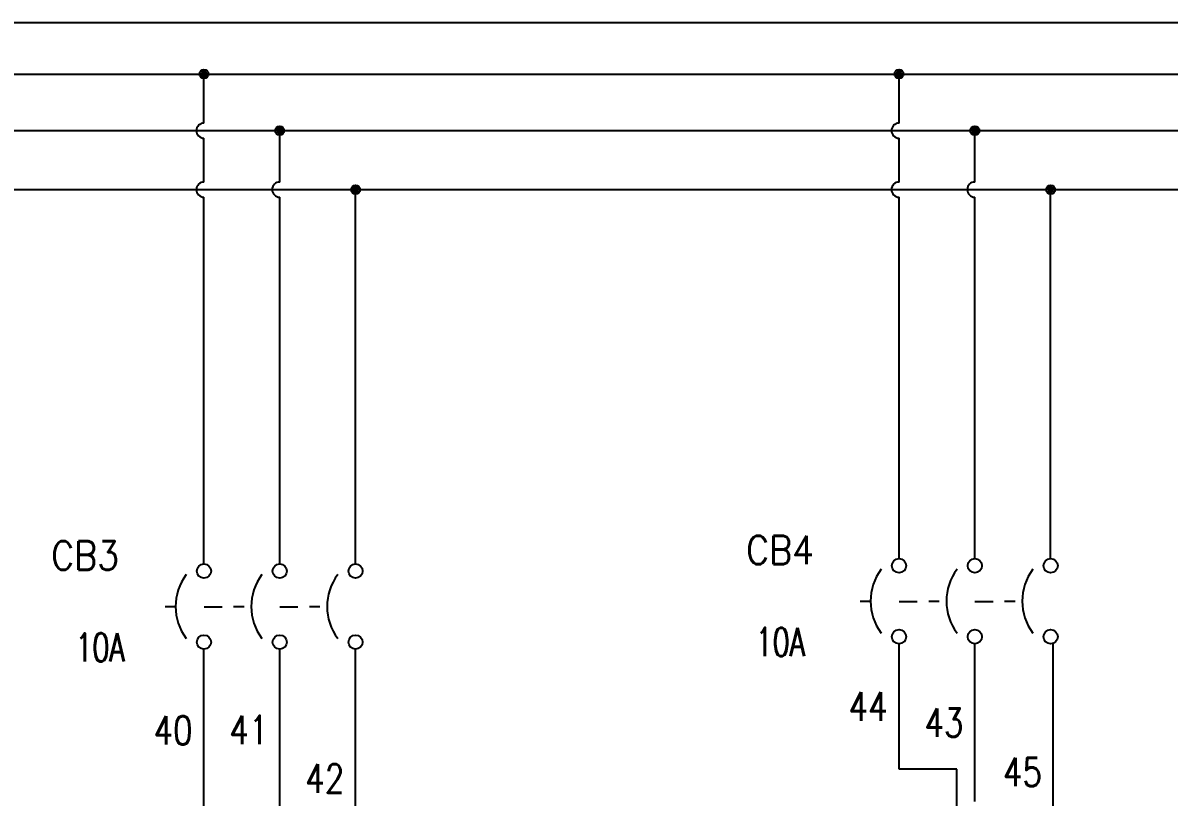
# Model space of a CAD drawing. Header units: inches. Extents: x 15 to 148, y 10 to 111.
# Drawn here: x 135.47 to 143.03, y 105.65 to 110.76 of the extents above; entities that cross this region are included whole.
import ezdxf
from ezdxf.enums import TextEntityAlignment as Align

# ---------------------------------------------------------------- set-up
doc = ezdxf.new("R2010")
doc.units = ezdxf.units.IN
doc.header["$MEASUREMENT"] = 0
doc.linetypes.add('HIDDEN2', pattern=[0.1875, 0.125, -0.0625])
for name, color, linetype in [('BLK_12AWG', 7, 'Continuous'), ('DESC', 250, 'Continuous'), ('LINK', 9, 'HIDDEN2'), ('SYMS', 7, 'Continuous'), ('TAGS', 250, 'Continuous'), ('WIREFIXED', 160, 'Continuous')]:
    doc.layers.add(name, color=color, linetype=linetype)
doc.styles.add('WD', font='romans.shx')

# ---------------------------------------------------------------- blocks, each defined once
blk = doc.blocks.new('VCB1')
at = {"linetype": 'HIDDEN2'}
blk.add_line((-0.1712, 0), (-0.125, 0), dxfattribs=at)
for centre in [(0, 0.1562), (0, -0.1562)]:
    blk.add_circle(centre, 0.0312)
blk.add_arc((0.1094, 0), 0.2344, 143.1301, 216.8699)
at = {"style": 'WD'}
for tag, p, width in [('INST', (0.2188, 0.3883), 0.7), ('LOC', (0.2188, 0.2188), 0.7), ('TAG1', (0.1269, 0.0644), 0.9), ('XREF', (0.1287, -0.09), 0.7), ('DESC1', (0.1287, -0.242), 0.7), ('DESC2', (0.1287, -0.3893), 0.7)]:
    blk.add_attdef(tag, p, '', height=0.125, dxfattribs=dict(at, width=width))
at = {"linetype": 'Continuous', "style": 'WD'}
for tag, height, flags, p in [('TERM01', 0.125, 8, (-0.055, 0.2066)), ('MFG', 0.01, 9, (-0.1421, -0.0881)), ('CAT', 0.01, 9, (-0.1421, -0.0731))]:
    blk.add_attdef(tag, text='', height=height, dxfattribs=dict(at, flags=flags)).set_placement(p, align=Align.RIGHT)
at = {"style": 'WD', "width": 0.7}
blk.add_attdef('RATING1', text='', height=0.125, dxfattribs=at).set_placement((-0.1875, 0.0625), align=Align.RIGHT)
at = {"color": 7, "style": 'WD', "flags": 1}
for tag, p in [('X2TERM01', (0, 0.1875)), ('X8TERM02', (0, -0.1875))]:
    blk.add_attdef(tag, p, '', height=0.0125, dxfattribs=at)
at = {"color": 7, "style": 'WD'}
for tag, p in [('X4LINK', (-0.25, 0)), ('X1LINK', (0, 0))]:
    blk.add_attdef(tag, p, '', height=0.01, dxfattribs=at)
at = {"style": 'WD', "flags": 9}
for tag, p in [('FAMILY', (-0.1421, -0.0365)), ('CONTACT', (-0.1288, -0.1291))]:
    blk.add_attdef(tag, text='', height=0.01, dxfattribs=at).set_placement(p, align=Align.RIGHT)
at = {"linetype": 'Continuous', "style": 'WD', "flags": 9}
blk.add_attdef('ASSYCODE', text='', height=0.01, dxfattribs=at).set_placement((-0.1533, -0.1061), align=Align.CENTER)
at = {"linetype": 'Continuous', "style": 'WD', "flags": 8}
blk.add_attdef('TERM02', text='', height=0.125, dxfattribs=at).set_placement((-0.0407, -0.2134), align=Align.TOP_RIGHT)
blk = doc.blocks.new('VCB2')
at = {"linetype": 'HIDDEN2'}
blk.add_line((-0.2027, 0), (-0.1564, 0), dxfattribs=at)
for centre in [(0, 0.1562), (0, -0.1562)]:
    blk.add_circle(centre, 0.0312)
blk.add_arc((0.1094, 0), 0.2344, 143.1301, 216.8699)
at = {"style": 'WD'}
for tag, p, width in [('INST', (0.2188, 0.3883), 0.7), ('LOC', (0.2188, 0.2188), 0.7), ('TAG2', (0.1269, 0.0644), 0.9), ('XREF', (0.1287, -0.09), 0.7), ('DESC1', (0.1287, -0.242), 0.7), ('DESC2', (0.1287, -0.3893), 0.7)]:
    blk.add_attdef(tag, p, '', height=0.125, dxfattribs=dict(at, width=width))
at = {"linetype": 'Continuous', "style": 'WD', "flags": 8}
blk.add_attdef('TERM01', text='', height=0.125, dxfattribs=at).set_placement((-0.055, 0.2066), align=Align.RIGHT)
at = {"style": 'WD', "width": 0.7}
blk.add_attdef('RATING1', text='', height=0.125, dxfattribs=at).set_placement((-0.1875, 0.0625), align=Align.RIGHT)
at = {"color": 7, "style": 'WD', "flags": 1}
for tag, p in [('X2TERM01', (0, 0.1875)), ('X8TERM02', (0, -0.1875))]:
    blk.add_attdef(tag, p, '', height=0.0125, dxfattribs=at)
at = {"color": 7, "style": 'WD'}
for tag, p in [('X4LINK', (-0.25, 0)), ('X1LINK', (0, 0))]:
    blk.add_attdef(tag, p, '', height=0.01, dxfattribs=at)
at = {"style": 'WD', "flags": 9}
for tag, p in [('CONTACT', (-0.1288, -0.0556)), ('FAMILY', (-0.1421, -0.0365))]:
    blk.add_attdef(tag, text='', height=0.01, dxfattribs=at).set_placement(p, align=Align.RIGHT)
at = {"linetype": 'Continuous', "style": 'WD', "flags": 8}
blk.add_attdef('TERM02', text='', height=0.125, dxfattribs=at).set_placement((-0.0407, -0.2134), align=Align.TOP_RIGHT)
blk = doc.blocks.new('WDDOT')
for radius in [0.03, 0.0187, 0.00929]:
    blk.add_circle((0, 0), radius)
blk = doc.blocks.new('WD_WNV')
at = {"linetype": 'Continuous', "style": 'WD', "width": 0.8}
blk.add_attdef('WIRENO', text='', height=0.125, dxfattribs=at).set_placement((-0.05, 0), align=Align.MIDDLE_RIGHT)
at = {"style": 'WD', "flags": 1}
for tag, p in [('W01USER', (-0.0625, 0.0938)), ('W02USER', (-0.0625, 0.0859)), ('W03USER', (-0.0625, 0.0781)), ('W04USER', (-0.0625, 0.0703)), ('W05USER', (-0.0625, 0.0625)), ('W06USER', (-0.0625, 0.0547)), ('W07USER', (-0.0625, 0.0469)), ('W08USER', (-0.0625, 0.0391)), ('W09USER', (-0.0625, 0.0312)), ('W10USER', (-0.0625, 0.0234))]:
    blk.add_attdef(tag, text='', height=0.005, dxfattribs=at).set_placement(p, align=Align.CENTER)

msp = doc.modelspace()

# ---------------------------------------------------------------- linework, layer by layer
at = {"color": 7, "linetype": 'Continuous'}
msp.add_line((147.6602, 110.7588), (126.9102, 110.7588), dxfattribs=at)
at = {"layer": 'BLK_12AWG'}
for p, q in [((132.5131, 110.4219), (146.5435, 110.4219)), ((136.6659, 110.0984), (136.6659, 110.4219)), ((141.2507, 110.0984), (141.2507, 110.4219)), ((132.498, 110.0484), (146.5435, 110.0484)), ((137.1659, 109.7095), (137.1659, 110.0484)), ((141.7507, 109.7095), (141.7507, 110.0484)), ((136.6659, 109.7095), (136.6659, 109.9984)), ((141.2507, 109.7095), (141.2507, 109.9984)), ((132.5465, 109.6595), (146.5506, 109.6595)), ((137.6659, 107.1905), (137.6659, 109.6595)), ((142.2507, 107.2259), (142.2507, 109.6595)), ((136.6659, 107.1905), (136.6659, 109.6095)), ((137.1659, 107.1905), (137.1659, 109.6095)), ((141.2507, 107.2259), (141.2507, 109.6095)), ((141.7507, 107.2259), (141.7507, 109.6095)), ((136.6659, 105.5589), (136.6659, 106.628)), ((137.1659, 105.5621), (137.1659, 106.628)), ((137.6666, 104.9223), (137.6666, 106.628)), ((141.2507, 105.8376), (141.2507, 106.6634)), ((141.7507, 105.6243), (141.7507, 106.6634)), ((142.2685, 104.972), (142.2685, 106.6634)), ((141.6321, 105.8376), (141.2507, 105.8376)), ((141.6321, 105.0117), (141.6321, 105.8376))]:
    msp.add_line(p, q, dxfattribs=at)
for centre in [(136.6659, 110.0484), (141.2507, 110.0484), (136.6659, 109.6595), (137.1659, 109.6595), (141.2507, 109.6595), (141.7507, 109.6595)]:
    msp.add_arc(centre, 0.05, 90, 270, dxfattribs=at)
at = {"layer": 'LINK'}
for points in [[(136.6662, 106.9074), (136.7862, 106.9074)], [(137.1662, 106.9074), (137.2862, 106.9074)], [(141.251, 106.9429), (141.371, 106.9429)], [(141.751, 106.9429), (141.871, 106.9429)]]:
    msp.add_lwpolyline(points, dxfattribs=at)

# ---------------------------------------------------------------- block references
at = {"layer": 'SYMS'}
for p in [(136.6659, 110.4219), (141.2507, 110.4219), (137.1659, 110.0484), (141.7507, 110.0484), (137.6659, 109.6595), (142.2507, 109.6595)]:
    msp.add_blockref('WDDOT', p, dxfattribs=at)
ref = msp.add_blockref('VCB1', (141.2507, 106.9447), dxfattribs=dict(at, xscale=1.5, yscale=1.5, zscale=1.5))
ref.add_attrib('DESC1', '10A', (140.3045, 106.5817), dxfattribs={"layer": 'DESC', "height": 0.1875, "style": 'WD', "width": 0.7})
ref.add_attrib('TAG1', 'CB4', (140.2424, 107.188), dxfattribs={"layer": 'TAGS', "height": 0.1875, "style": 'WD', "width": 0.9})
ref = msp.add_blockref('VCB1', (136.6659, 106.9092), dxfattribs=dict(at, xscale=1.5, yscale=1.5, zscale=1.5))
ref.add_attrib('DESC1', '10A', (135.8175, 106.5462), dxfattribs={"layer": 'DESC', "height": 0.1875, "style": 'WD', "width": 0.7})
ref.add_attrib('TAG1', 'CB3', (135.6576, 107.1525), dxfattribs={"layer": 'TAGS', "height": 0.1875, "style": 'WD', "width": 0.9})
at = {"layer": 'SYMS', "xscale": 1.5, "yscale": 1.5, "zscale": 1.5}
for p in [(141.7507, 106.9447), (142.2507, 106.9447), (137.1659, 106.9092), (137.6659, 106.9092)]:
    msp.add_blockref('VCB2', p, dxfattribs=at)
at = {"layer": 'WIREFIXED'}
ref = msp.add_blockref('WD_WNV', (141.2507, 106.2505), dxfattribs=dict(at, xscale=1.5, yscale=1.5, zscale=1.5))
ref.add_attrib('WIRENOF', '44', dxfattribs={"linetype": 'Continuous', "height": 0.1875, "style": 'WD', "width": 0.8}).set_placement((141.1757, 106.2505), align=Align.MIDDLE_RIGHT)
ref = msp.add_blockref('WD_WNV', (141.7507, 106.1439), dxfattribs=dict(at, xscale=1.5, yscale=1.5, zscale=1.5))
ref.add_attrib('WIRENOF', '43', dxfattribs={"linetype": 'Continuous', "height": 0.1875, "style": 'WD', "width": 0.8}).set_placement((141.6757, 106.1439), align=Align.MIDDLE_RIGHT)
ref = msp.add_blockref('WD_WNV', (136.6659, 106.0934), dxfattribs=dict(at, xscale=1.5, yscale=1.5, zscale=1.5))
ref.add_attrib('WIRENOF', '40', dxfattribs={"linetype": 'Continuous', "height": 0.1875, "style": 'WD', "width": 0.8}).set_placement((136.5909, 106.0934), align=Align.MIDDLE_RIGHT)
ref = msp.add_blockref('WD_WNV', (137.1659, 106.0951), dxfattribs=dict(at, xscale=1.5, yscale=1.5, zscale=1.5))
ref.add_attrib('WIRENOF', '41', dxfattribs={"linetype": 'Continuous', "height": 0.1875, "style": 'WD', "width": 0.8}).set_placement((137.0909, 106.0951), align=Align.MIDDLE_RIGHT)
ref = msp.add_blockref('WD_WNV', (137.6666, 105.7752), dxfattribs=dict(at, xscale=1.5, yscale=1.5, zscale=1.5))
ref.add_attrib('WIRENOF', '42', dxfattribs={"linetype": 'Continuous', "height": 0.1875, "style": 'WD', "width": 0.8}).set_placement((137.5916, 105.7752), align=Align.MIDDLE_RIGHT)
ref = msp.add_blockref('WD_WNV', (142.2685, 105.8177), dxfattribs=dict(at, xscale=1.5, yscale=1.5, zscale=1.5))
ref.add_attrib('WIRENOF', '45', dxfattribs={"linetype": 'Continuous', "height": 0.1875, "style": 'WD', "width": 0.8}).set_placement((142.1935, 105.8177), align=Align.MIDDLE_RIGHT)

doc.saveas('drawing.dxf')
